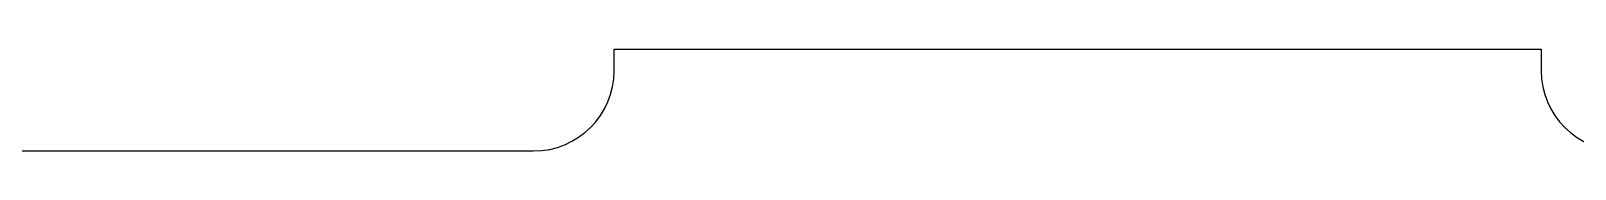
# Model space of a CAD drawing. Header units: millimetres. Extents: x -188 to 188, y -101 to 80.
# Drawn here: x -5.3 to 90.4, y -86.3 to -80 of the extents above; entities that cross this region are included whole.
import ezdxf

# ---------------------------------------------------------------- set-up
doc = ezdxf.new("R2010")
doc.units = ezdxf.units.MM

msp = doc.modelspace()

# ---------------------------------------------------------------- linework, layer by layer
at = {"color": 7, "linetype": 'Continuous', "lineweight": 25}
for p, q in [((30.84, -81.35), (30.84, -80)), ((30.84, -80), (88.34, -80)), ((88.34, -80), (88.34, -81.35)), ((-29.16, -86.35), (25.84, -86.35))]:
    msp.add_line(p, q, dxfattribs=at)
for centre, start, end in [((25.84, -81.35), 270, 0), ((93.34, -81.35), 180, 270)]:
    msp.add_arc(centre, 5, start, end, dxfattribs=at)

doc.saveas('drawing.dxf')
